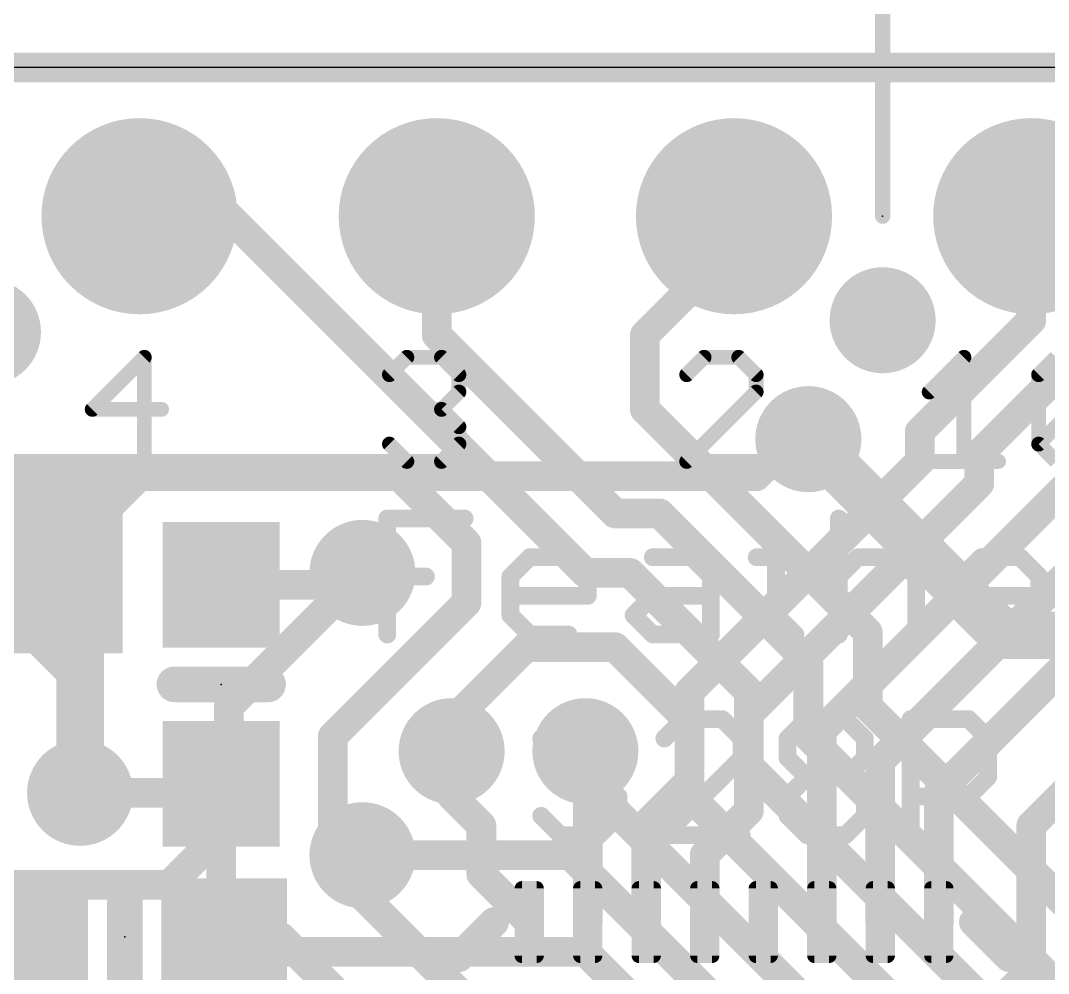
# Model space of a CAD drawing. Extents: x -6.8 to 60.3, y -8.9 to 34.9.
# Drawn here: x 23.11 to 31.9, y 15.12 to 23.26 of the extents above; entities that cross this region are included whole.
import ezdxf

# ---------------------------------------------------------------- set-up
doc = ezdxf.new("R2010")
doc.units = 0
for name, color, linetype in [('1', 12, 'CONTINUOUS'), ('16', 132, 'CONTINUOUS'), ('17', 110, 'CONTINUOUS'), ('18', 110, 'CONTINUOUS'), ('20', 53, 'CONTINUOUS'), ('21', 40, 'CONTINUOUS'), ('23', 40, 'CONTINUOUS'), ('47', 253, 'CONTINUOUS')]:
    doc.layers.add(name, color=color, linetype=linetype)

# ---------------------------------------------------------------- blocks, each defined once
blk = doc.blocks.new('RECT')
blk.add_solid([(-0.5, -0.5), (0.5, -0.5), (-0.5, 0.5), (0.5, 0.5)])
blk = doc.blocks.new('RECT40000X112000R50')
at = {"const_width": 0.0625}
blk.add_lwpolyline([(0.0938, -0.2875), (0.0938, 0.2875, 0.4142), (0.0625, 0.3188), (-0.0625, 0.3188, 0.4142), (-0.0938, 0.2875), (-0.0938, -0.2875, 0.4142), (-0.0625, -0.3188), (0.0625, -0.3188, 0.4142)], format="xyb", close=True, dxfattribs=at)
blk.add_solid([(-0.0781, -0.3031), (0.0781, -0.3031), (-0.0781, 0.3031), (0.0781, 0.3031)])
blk = doc.blocks.new('ROUNDP')
at = {"const_width": 0.5}
blk.add_lwpolyline([(0, -0.25, 1), (0, 0.25, 1), (0, -0.25)], format="xyb", dxfattribs=at)
blk = doc.blocks.new('ROUNDV')
at = {"const_width": 0.5}
blk.add_lwpolyline([(0, -0.25, 1), (0, 0.25, 1), (0, -0.25)], format="xyb", dxfattribs=at)

msp = doc.modelspace()

# ---------------------------------------------------------------- linework, layer by layer
at = {"layer": '1'}
for points, const_width in [([(35.814, 22.86), (0, 22.86)], 0.254), ([(31.75, 20.701), (31.75, 21.59)], 0.254), ([(30.7975, 19.7485), (31.75, 20.701)], 0.254), ([(31.3055, 19.558), (32.1945, 20.447)], 0.254), ([(30.7975, 19.4945), (30.7975, 19.7485)], 0.254), ([(29.4005, 19.3675), (29.718, 19.685)], 0.254), ([(29.718, 19.685), (29.845, 19.685)], 0.254), ([(29.96, 17.1965), (32.385, 19.6215)], 0.254), ([(31.3055, 19.304), (31.3055, 19.558)], 0.254), ([(28.829, 17.526), (30.7975, 19.4945)], 0.254), ([(23.3655, 18.6055), (24.1275, 19.3675)], 0.254), ([(24.1275, 19.3675), (29.4005, 19.3675)], 0.254), ([(29.337, 17.3355), (31.3055, 19.304)], 0.254), ([(30.46, 16.9345), (32.3215, 18.796)], 0.254), ([(23.3655, 18.6055), (23.622, 18.349)], 0.4064), ([(25.9325, 18.4395), (26.035, 18.542)], 0.254), ([(23.622, 18.349), (23.622, 16.6624)], 0.4064), ([(24.8285, 18.4395), (25.9325, 18.4395)], 0.254), ([(30.96, 16.6725), (32.5755, 18.288)], 0.254), ([(28.829, 16.764), (28.829, 17.526)], 0.254), ([(29.337, 16.51), (29.337, 17.3355)], 0.254), ([(29.96, 15.558), (29.96, 17.1965)], 0.254), ([(26.797, 16.637), (26.797, 17.018)], 0.254), ([(27.96, 16.998), (27.94, 17.018)], 0.254), ([(27.96, 15.558), (27.96, 16.998)], 0.254), ([(30.46, 16.9345), (30.46, 15.558)], 0.254), ([(31.75, 16.383), (32.3436, 16.9766)], 0.254), ([(24.8285, 16.7395), (24.7514, 16.6624)], 0.254), ([(24.8285, 15.455), (24.8285, 16.7395)], 0.254), ([(28.46, 16.395), (28.829, 16.764)], 0.254), ([(24.7514, 16.6624), (23.622, 16.6624)], 0.254), ([(30.96, 16.6725), (30.96, 15.558)], 0.254), ([(27.051, 16.383), (26.797, 16.637)], 0.254), ([(28.96, 16.133), (29.337, 16.51)], 0.254), ([(28.46, 15.558), (28.46, 16.395)], 0.254), ([(27.051, 15.967), (27.051, 16.383)], 0.254), ([(31.75, 15.148), (31.75, 16.383)], 0.254), ([(26.035, 15.783), (26.035, 16.129)], 0.254), ([(28.96, 15.558), (28.96, 16.133)], 0.254), ([(27.46, 15.558), (27.051, 15.967)], 0.254), ([(26.86, 14.958), (26.035, 15.783)], 0.254), ([(23.153, 15.4305), (22.7965, 15.4305)], 0.254), ([(24.853, 15.4305), (24.8285, 15.455)], 0.254), ([(25.3365, 15.4305), (24.853, 15.4305)], 0.254), ([(26.309, 14.458), (25.3365, 15.4305)], 0.254), ([(31.56, 14.958), (31.75, 15.148)], 0.254)]:
    msp.add_lwpolyline(points, dxfattribs=dict(at, const_width=const_width))
for points, const_width in [([(31.8135, 21.59, 1), (31.6865, 21.59)], 0.127), ([(31.7949, 20.6561, 1), (31.7051, 20.7459)], 0.127), ([(31.6865, 20.701, 1), (31.8135, 20.701)], 0.127), ([(30.861, 19.7485, 1), (30.734, 19.7485)], 0.127), ([(30.7526, 19.7934, 1), (30.8424, 19.7036)], 0.127), ([(29.718, 19.7485, 1), (29.718, 19.6215)], 0.127), ([(29.7629, 19.6401, 1), (29.6731, 19.7299)], 0.127), ([(29.845, 19.6215, 1), (29.845, 19.7485)], 0.127), ([(31.369, 19.558, 1), (31.242, 19.558)], 0.127), ([(30.8424, 19.4496, 1), (30.7526, 19.5394)], 0.127), ([(31.2606, 19.6029, 1), (31.3504, 19.5131)], 0.127), ([(30.734, 19.4945, 1), (30.861, 19.4945)], 0.127), ([(24.1275, 19.431, 1), (24.1275, 19.304)], 0.127), ([(24.1724, 19.3226, 1), (24.0826, 19.4124)], 0.127), ([(29.3556, 19.4124, 1), (29.4454, 19.3226)], 0.127), ([(29.4005, 19.304, 1), (29.4005, 19.431)], 0.127), ([(31.3504, 19.2591, 1), (31.2606, 19.3489)], 0.127), ([(31.242, 19.304, 1), (31.369, 19.304)], 0.127), ([(23.4373, 18.6773, 1), (23.2937, 18.5337)], 0.2032), ([(23.3206, 18.6504, 1), (23.4104, 18.5606)], 0.127), ([(26.0799, 18.4971, 1), (25.9901, 18.5869)], 0.127), ([(23.7236, 18.349, 1), (23.5204, 18.349)], 0.2032), ([(24.8285, 18.503, 1), (24.8285, 18.376)], 0.127), ([(25.8876, 18.4844, 1), (25.9774, 18.3946)], 0.127), ([(25.9325, 18.376, 1), (25.9325, 18.503)], 0.127), ([(23.5502, 18.2772, 1), (23.6938, 18.4208)], 0.2032), ([(28.8925, 17.526, 1), (28.7655, 17.526)], 0.127), ([(28.7841, 17.5709, 1), (28.8739, 17.4811)], 0.127), ([(29.4005, 17.3355, 1), (29.2735, 17.3355)], 0.127), ([(29.2921, 17.3804, 1), (29.3819, 17.2906)], 0.127), ([(30.0235, 17.1965, 1), (29.8965, 17.1965)], 0.127), ([(29.9151, 17.2414, 1), (30.0049, 17.1516)], 0.127), ([(26.8605, 17.018, 1), (26.7335, 17.018)], 0.127), ([(27.9849, 17.0629, 1), (27.8951, 16.9731)], 0.127), ([(28.0235, 16.998, 1), (27.8965, 16.998)], 0.127), ([(27.9151, 16.9531, 1), (28.0049, 17.0429)], 0.127), ([(30.5235, 16.9345, 1), (30.3965, 16.9345)], 0.127), ([(30.4151, 16.9794, 1), (30.5049, 16.8896)], 0.127), ([(24.892, 16.7395, 1), (24.765, 16.7395)], 0.127), ([(24.8734, 16.6946, 1), (24.7836, 16.7844)], 0.127), ([(28.8739, 16.7191, 1), (28.7841, 16.8089)], 0.127), ([(23.622, 16.7259, 1), (23.622, 16.5989)], 0.127), ([(24.7514, 16.5989, 1), (24.7514, 16.7259)], 0.127), ([(28.7655, 16.764, 1), (28.8925, 16.764)], 0.127), ([(31.0235, 16.6725, 1), (30.8965, 16.6725)], 0.127), ([(30.9151, 16.7174, 1), (31.0049, 16.6276)], 0.127), ([(23.5204, 16.6624, 1), (23.7236, 16.6624)], 0.2032), ([(24.7065, 16.7073, 1), (24.7963, 16.6175)], 0.127), ([(26.8419, 16.6819, 1), (26.7521, 16.5921)], 0.127), ([(26.7335, 16.637, 1), (26.8605, 16.637)], 0.127), ([(29.3819, 16.4651, 1), (29.2921, 16.5549)], 0.127), ([(28.5235, 16.395, 1), (28.3965, 16.395)], 0.127), ([(29.2735, 16.51, 1), (29.4005, 16.51)], 0.127), ([(27.1145, 16.383, 1), (26.9875, 16.383)], 0.127), ([(27.0061, 16.3381, 1), (27.0959, 16.4279)], 0.127), ([(28.4151, 16.4399, 1), (28.5049, 16.3501)], 0.127), ([(31.8135, 16.383, 1), (31.6865, 16.383)], 0.127), ([(31.7051, 16.4279, 1), (31.7949, 16.3381)], 0.127), ([(26.0985, 16.129, 1), (25.9715, 16.129)], 0.127), ([(29.0235, 16.133, 1), (28.8965, 16.133)], 0.127), ([(28.9151, 16.1779, 1), (29.0049, 16.0881)], 0.127), ([(27.0959, 16.0119, 1), (27.0061, 15.9221)], 0.127), ([(26.9875, 15.967, 1), (27.1145, 15.967)], 0.127), ([(26.0799, 15.8279, 1), (25.9901, 15.7381)], 0.127), ([(25.9715, 15.783, 1), (26.0985, 15.783)], 0.127), ([(27.4151, 15.5131, 1), (27.5049, 15.6029)], 0.127), ([(23.153, 15.367, 1), (23.153, 15.494)], 0.127), ([(24.8734, 15.4999, 1), (24.7836, 15.4101)], 0.127), ([(24.853, 15.494, 1), (24.853, 15.367)], 0.127), ([(25.3814, 15.4754, 1), (25.2916, 15.3856)], 0.127), ([(25.3365, 15.367, 1), (25.3365, 15.494)], 0.127), ([(27.8965, 15.558, 1), (28.0235, 15.558)], 0.127), ([(28.3965, 15.558, 1), (28.5235, 15.558)], 0.127), ([(28.8965, 15.558, 1), (29.0235, 15.558)], 0.127), ([(29.8965, 15.558, 1), (30.0235, 15.558)], 0.127), ([(30.3965, 15.558, 1), (30.5235, 15.558)], 0.127), ([(30.8965, 15.558, 1), (31.0235, 15.558)], 0.127), ([(24.765, 15.455, 1), (24.892, 15.455)], 0.127), ([(24.8081, 15.3856, 1), (24.8979, 15.4754)], 0.127), ([(31.6865, 15.148, 1), (31.8135, 15.148)], 0.127), ([(31.7949, 15.1031, 1), (31.7051, 15.1929)], 0.127)]:
    msp.add_lwpolyline(points, format="xyb", dxfattribs=dict(at, const_width=const_width))
at = {"layer": '16'}
for points, const_width in [([(35.814, 22.86), (0, 22.86)], 0.254), ([(24.892, 21.59), (24.13, 21.59)], 0.254), ([(27.94, 18.542), (24.892, 21.59)], 0.254), ([(26.67, 21.59), (26.67, 20.574)], 0.254), ([(29.21, 21.336), (29.21, 21.59)], 0.254), ([(28.448, 20.574), (29.21, 21.336)], 0.254), ([(26.67, 20.574), (28.194, 19.05)], 0.254), ([(28.448, 19.939), (28.448, 20.574)], 0.254), ([(28.448, 19.939), (30.353, 18.034)], 0.254), ([(29.845, 19.685), (31.5214, 18.0086)], 0.4064), ([(26.289, 19.431), (22.86, 19.431)], 0.254), ([(26.924, 18.796), (26.289, 19.431)], 0.254), ([(28.194, 19.05), (28.575, 19.05)], 0.254), ([(28.575, 19.05), (29.845, 17.78)], 0.254), ([(26.924, 18.288), (26.924, 18.796)], 0.254), ([(24.892, 17.399), (26.035, 18.542)], 0.254), ([(28.321, 18.542), (27.94, 18.542)], 0.254), ([(28.321, 18.542), (29.337, 17.526)], 0.254), ([(18.161, 18.288), (23.0505, 18.288)], 0.4064), ([(23.0505, 18.288), (23.622, 17.7165)], 0.4064), ([(25.781, 17.145), (26.924, 18.288)], 0.254), ([(31.5214, 18.0086), (33.8709, 18.0086)], 0.4064), ([(30.353, 18.034), (30.353, 17.399)], 0.254), ([(27.432, 17.907), (26.797, 17.272)], 0.254), ([(28.194, 17.907), (27.432, 17.907)], 0.254), ([(28.829, 17.272), (28.194, 17.907)], 0.254), ([(23.622, 17.7165), (23.622, 16.6624)], 0.4064), ([(29.845, 17.78), (29.845, 17.145)], 0.254), ([(29.337, 16.891), (29.337, 17.526)], 0.254), ([(24.892, 16.383), (24.892, 17.399)], 0.254), ([(33.528, 14.224), (30.353, 17.399)], 0.254), ([(26.797, 17.272), (26.797, 17.018)], 0.254), ([(28.829, 16.637), (28.829, 17.272)], 0.254), ([(25.781, 16.383), (25.781, 17.145)], 0.254), ([(29.845, 17.145), (33.02, 13.97)], 0.254), ([(27.94, 17.018), (27.94, 16.764)], 0.254), ([(29.337, 16.891), (32.512, 13.716)], 0.254), ([(23.5966, 16.6624), (23.622, 16.6624)], 0.4064), ([(27.94, 16.764), (31.496, 13.208)], 0.254), ([(28.829, 16.637), (32.004, 13.462)], 0.254), ([(24.384, 15.875), (24.892, 16.383)], 0.254), ([(25.781, 16.383), (26.035, 16.129)], 0.254), ([(27.813, 16.129), (26.035, 16.129)], 0.254), ([(27.813, 16.129), (30.988, 12.954)], 0.254), ([(22.733, 15.875), (24.384, 15.875)], 0.254), ([(24.8285, 15.3035), (24.0665, 14.5415)], 0.254), ([(27.94, 15.3035), (24.8285, 15.3035)], 0.254), ([(27.94, 15.3035), (30.48, 12.7635)], 0.254)]:
    msp.add_lwpolyline(points, dxfattribs=dict(at, const_width=const_width))
for points, const_width in [([(24.13, 21.6535, 1), (24.13, 21.5265)], 0.127), ([(24.9369, 21.6349, 1), (24.8471, 21.5451)], 0.127), ([(24.892, 21.5265, 1), (24.892, 21.6535)], 0.127), ([(26.7335, 21.59, 1), (26.6065, 21.59)], 0.127), ([(29.2735, 21.59, 1), (29.1465, 21.59)], 0.127), ([(29.2549, 21.2911, 1), (29.1651, 21.3809)], 0.127), ([(29.1465, 21.336, 1), (29.2735, 21.336)], 0.127), ([(26.7149, 20.6189, 1), (26.6251, 20.5291)], 0.127), ([(28.5115, 20.574, 1), (28.3845, 20.574)], 0.127), ([(28.4031, 20.6189, 1), (28.4929, 20.5291)], 0.127), ([(26.6065, 20.574, 1), (26.7335, 20.574)], 0.127), ([(28.4929, 19.9839, 1), (28.4031, 19.8941)], 0.127), ([(28.3845, 19.939, 1), (28.5115, 19.939)], 0.127), ([(29.9168, 19.7568, 1), (29.7732, 19.6132)], 0.2032), ([(26.3339, 19.4759, 1), (26.2441, 19.3861)], 0.127), ([(26.289, 19.3675, 1), (26.289, 19.4945)], 0.127), ([(28.194, 19.1135, 1), (28.194, 18.9865)], 0.127), ([(28.1491, 19.0051, 1), (28.2389, 19.0949)], 0.127), ([(28.6199, 19.0949, 1), (28.5301, 19.0051)], 0.127), ([(28.575, 18.9865, 1), (28.575, 19.1135)], 0.127), ([(26.9875, 18.796, 1), (26.8605, 18.796)], 0.127), ([(26.8791, 18.7511, 1), (26.9689, 18.8409)], 0.127), ([(26.0799, 18.4971, 1), (25.9901, 18.5869)], 0.127), ([(27.94, 18.6055, 1), (27.94, 18.4785)], 0.127), ([(27.8951, 18.4971, 1), (27.9849, 18.5869)], 0.127), ([(28.3659, 18.5869, 1), (28.2761, 18.4971)], 0.127), ([(28.321, 18.4785, 1), (28.321, 18.6055)], 0.127), ([(23.1223, 18.3598, 1), (22.9787, 18.2162)], 0.2032), ([(23.0505, 18.1864, 1), (23.0505, 18.3896)], 0.2032), ([(26.9689, 18.2431, 1), (26.8791, 18.3329)], 0.127), ([(26.8605, 18.288, 1), (26.9875, 18.288)], 0.127), ([(31.5214, 18.1102, 1), (31.5214, 17.907)], 0.2032), ([(31.4496, 17.9368, 1), (31.5932, 18.0804)], 0.2032), ([(30.4165, 18.034, 1), (30.2895, 18.034)], 0.127), ([(30.3081, 17.9891, 1), (30.3979, 18.0789)], 0.127), ([(27.432, 17.9705, 1), (27.432, 17.8435)], 0.127), ([(27.4769, 17.8621, 1), (27.3871, 17.9519)], 0.127), ([(28.2389, 17.9519, 1), (28.1491, 17.8621)], 0.127), ([(28.194, 17.8435, 1), (28.194, 17.9705)], 0.127), ([(23.7236, 17.7165, 1), (23.5204, 17.7165)], 0.2032), ([(23.5502, 17.6447, 1), (23.6938, 17.7883)], 0.2032), ([(29.9085, 17.78, 1), (29.7815, 17.78)], 0.127), ([(29.8001, 17.7351, 1), (29.8899, 17.8249)], 0.127), ([(29.4005, 17.526, 1), (29.2735, 17.526)], 0.127), ([(29.2921, 17.4811, 1), (29.3819, 17.5709)], 0.127), ([(24.9555, 17.399, 1), (24.8285, 17.399)], 0.127), ([(24.8471, 17.4439, 1), (24.9369, 17.3541)], 0.127), ([(30.3979, 17.4439, 1), (30.3081, 17.3541)], 0.127), ([(26.8605, 17.272, 1), (26.7335, 17.272)], 0.127), ([(28.8925, 17.272, 1), (28.7655, 17.272)], 0.127), ([(30.2895, 17.399, 1), (30.4165, 17.399)], 0.127), ([(26.7521, 17.3169, 1), (26.8419, 17.2271)], 0.127), ([(28.7841, 17.2271, 1), (28.8739, 17.3169)], 0.127), ([(25.8445, 17.145, 1), (25.7175, 17.145)], 0.127), ([(25.7361, 17.1899, 1), (25.8259, 17.1001)], 0.127), ([(29.8899, 17.1899, 1), (29.8001, 17.1001)], 0.127), ([(28.0035, 17.018, 1), (27.8765, 17.018)], 0.127), ([(29.7815, 17.145, 1), (29.9085, 17.145)], 0.127), ([(26.7335, 17.018, 1), (26.8605, 17.018)], 0.127), ([(29.3819, 16.9359, 1), (29.2921, 16.8461)], 0.127), ([(29.2735, 16.891, 1), (29.4005, 16.891)], 0.127), ([(23.5966, 16.764, 1), (23.5966, 16.5608)], 0.2032), ([(23.622, 16.5608, 1), (23.622, 16.764)], 0.2032), ([(27.9849, 16.8089, 1), (27.8951, 16.7191)], 0.127), ([(27.8765, 16.764, 1), (28.0035, 16.764)], 0.127), ([(23.5204, 16.6624, 1), (23.7236, 16.6624)], 0.2032), ([(28.8739, 16.6819, 1), (28.7841, 16.5921)], 0.127), ([(28.7655, 16.637, 1), (28.8925, 16.637)], 0.127), ([(24.8285, 16.383, 1), (24.9555, 16.383)], 0.127), ([(24.9369, 16.3381, 1), (24.8471, 16.4279)], 0.127), ([(25.8259, 16.4279, 1), (25.7361, 16.3381)], 0.127), ([(25.7175, 16.383, 1), (25.8445, 16.383)], 0.127), ([(26.035, 16.1925, 1), (26.035, 16.0655)], 0.127), ([(27.8579, 16.1739, 1), (27.7681, 16.0841)], 0.127), ([(27.813, 16.0655, 1), (27.813, 16.1925)], 0.127), ([(25.9901, 16.0841, 1), (26.0799, 16.1739)], 0.127), ([(24.384, 15.8115, 1), (24.384, 15.9385)], 0.127), ([(24.3391, 15.9199, 1), (24.4289, 15.8301)], 0.127), ([(24.8285, 15.367, 1), (24.8285, 15.24)], 0.127), ([(24.8734, 15.2586, 1), (24.7836, 15.3484)], 0.127), ([(27.9849, 15.3484, 1), (27.8951, 15.2586)], 0.127), ([(27.94, 15.24, 1), (27.94, 15.367)], 0.127)]:
    msp.add_lwpolyline(points, format="xyb", dxfattribs=dict(at, const_width=const_width))
at = {"layer": '20'}
msp.add_line((48.26, 22.86), (2.54, 22.86), dxfattribs=at)
at = {"layer": '21'}
for points, const_width in [([(24.1706, 20.3843), (23.7257, 19.9394)], 0.127), ([(24.1706, 19.4945), (24.1706, 20.3843)], 0.127), ([(26.2657, 20.236), (26.414, 20.3843)], 0.127), ([(26.414, 20.3843), (26.7106, 20.3843)], 0.127), ([(26.7106, 20.3843), (26.8589, 20.236)], 0.127), ([(28.954, 20.3843), (28.8057, 20.236)], 0.127), ([(29.2506, 20.3843), (28.954, 20.3843)], 0.127), ([(29.3989, 20.236), (29.2506, 20.3843)], 0.127), ([(30.878, 20.0877), (31.1746, 20.3843)], 0.127), ([(31.1746, 20.3843), (31.1746, 19.4945)], 0.127), ([(31.8135, 20.236), (31.9618, 20.3843)], 0.127), ([(26.8589, 20.236), (26.8589, 20.0877)], 0.127), ([(29.3989, 20.0877), (29.3989, 20.236)], 0.127), ([(31.8135, 19.6428), (31.8135, 20.236)], 0.127), ([(31.8135, 19.6428), (32.4067, 20.236)], 0.127), ([(26.8589, 20.0877), (26.7106, 19.9394)], 0.127), ([(28.8057, 19.4945), (29.3989, 20.0877)], 0.127), ([(23.7257, 19.9394), (24.3189, 19.9394)], 0.127), ([(26.7106, 19.9394), (26.5623, 19.9394)], 0.127), ([(26.7106, 19.9394), (26.8589, 19.7911)], 0.127), ([(26.8589, 19.7911), (26.8589, 19.6428)], 0.127), ([(26.414, 19.4945), (26.2657, 19.6428)], 0.127), ([(26.8589, 19.6428), (26.7106, 19.4945)], 0.127), ([(31.9618, 19.4945), (31.8135, 19.6428)], 0.127), ([(26.7106, 19.4945), (26.414, 19.4945)], 0.127), ([(29.3989, 19.4945), (28.8057, 19.4945)], 0.127), ([(30.878, 19.4945), (31.4712, 19.4945)], 0.127), ([(26.2467, 18.015), (26.2467, 19.0064)], 0.1524), ([(26.2467, 19.0064), (26.9077, 19.0064)], 0.1524), ([(30.1057, 19.0064), (30.1057, 18.015)], 0.1524), ([(29.5693, 18.8412), (29.5693, 18.1802)], 0.1524), ([(27.2992, 18.5107), (27.4644, 18.6759)], 0.1524), ([(27.4644, 18.6759), (27.7949, 18.6759)], 0.1524), ([(27.7949, 18.6759), (27.9601, 18.5107)], 0.1524), ([(28.5169, 18.6759), (28.8474, 18.6759)], 0.1524), ([(28.8474, 18.6759), (29.0126, 18.5107)], 0.1524), ([(29.4041, 18.6759), (29.7346, 18.6759)], 0.1524), ([(30.1057, 18.5107), (30.271, 18.6759)], 0.1524), ([(30.271, 18.6759), (30.6014, 18.6759)], 0.1524), ([(30.6014, 18.6759), (30.7667, 18.5107)], 0.1524), ([(31.1582, 18.5107), (31.3234, 18.6759)], 0.1524), ([(31.3234, 18.6759), (31.6539, 18.6759)], 0.1524), ([(31.6539, 18.6759), (31.8191, 18.5107)], 0.1524), ([(26.2467, 18.5107), (26.5772, 18.5107)], 0.1524), ([(27.2992, 18.1802), (27.2992, 18.5107)], 0.1524), ([(27.9601, 18.5107), (27.9601, 18.3454)], 0.1524), ([(29.0126, 18.5107), (29.0126, 18.015)], 0.1524), ([(30.7667, 18.5107), (30.7667, 18.015)], 0.1524), ([(31.1582, 18.1802), (31.1582, 18.5107)], 0.1524), ([(31.8191, 18.5107), (31.8191, 18.3454)], 0.1524), ([(27.9601, 18.3454), (27.2992, 18.3454)], 0.1524), ([(28.3516, 18.1802), (28.5169, 18.3454)], 0.1524), ([(28.5169, 18.3454), (29.0126, 18.3454)], 0.1524), ([(31.8191, 18.3454), (31.1582, 18.3454)], 0.1524), ([(27.4644, 18.015), (27.2992, 18.1802)], 0.1524), ([(28.5169, 18.015), (28.3516, 18.1802)], 0.1524), ([(29.5693, 18.1802), (29.7346, 18.015)], 0.1524), ([(31.3234, 18.015), (31.1582, 18.1802)], 0.1524), ([(27.7949, 18.015), (27.4644, 18.015)], 0.1524), ([(29.0126, 18.015), (28.5169, 18.015)], 0.1524), ([(31.6539, 18.015), (31.3234, 18.015)], 0.1524), ([(25.2285, 17.5895), (24.4285, 17.5895)], 0.3048), ([(27.5623, 17.1267), (27.7275, 17.2919)], 0.1524), ([(27.7275, 17.2919), (28.058, 17.2919)], 0.1524), ([(28.058, 17.2919), (28.2232, 17.1267)], 0.1524), ([(28.78, 17.2919), (28.6147, 17.1267)], 0.1524), ([(29.1105, 17.2919), (28.78, 17.2919)], 0.1524), ([(29.2757, 17.1267), (29.1105, 17.2919)], 0.1524), ([(29.6672, 17.1267), (29.8324, 17.2919)], 0.1524), ([(29.8324, 17.2919), (30.1629, 17.2919)], 0.1524), ([(30.1629, 17.2919), (30.3282, 17.1267)], 0.1524), ([(30.7197, 16.3005), (30.7197, 17.2919)], 0.1524), ([(30.7197, 17.2919), (31.2154, 17.2919)], 0.1524), ([(31.2154, 17.2919), (31.3806, 17.1267)], 0.1524), ([(28.2232, 17.1267), (28.2232, 16.9614)], 0.1524), ([(29.2757, 16.9614), (29.2757, 17.1267)], 0.1524), ([(29.6672, 16.9614), (29.6672, 17.1267)], 0.1524), ([(30.3282, 17.1267), (30.3282, 16.9614)], 0.1524), ([(31.3806, 17.1267), (31.3806, 16.7962)], 0.1524), ([(28.2232, 16.9614), (28.058, 16.7962)], 0.1524), ([(28.6147, 16.3005), (29.2757, 16.9614)], 0.1524), ([(29.8324, 16.7962), (29.6672, 16.9614)], 0.1524), ([(30.3282, 16.9614), (30.1629, 16.7962)], 0.1524), ([(28.058, 16.7962), (27.8928, 16.7962)], 0.1524), ([(28.058, 16.7962), (28.2232, 16.6309)], 0.1524), ([(29.6672, 16.6309), (29.8324, 16.7962)], 0.1524), ([(29.8324, 16.7962), (30.1629, 16.7962)], 0.1524), ([(30.1629, 16.7962), (30.3282, 16.6309)], 0.1524), ([(31.3806, 16.7962), (31.2154, 16.6309)], 0.1524), ([(28.2232, 16.6309), (28.2232, 16.4657)], 0.1524), ([(29.6672, 16.4657), (29.6672, 16.6309)], 0.1524), ([(30.3282, 16.6309), (30.3282, 16.4657)], 0.1524), ([(31.2154, 16.6309), (30.7197, 16.6309)], 0.1524), ([(27.7275, 16.3005), (27.5623, 16.4657)], 0.1524), ([(28.2232, 16.4657), (28.058, 16.3005)], 0.1524), ([(29.8324, 16.3005), (29.6672, 16.4657)], 0.1524), ([(30.3282, 16.4657), (30.1629, 16.3005)], 0.1524), ([(28.058, 16.3005), (27.7275, 16.3005)], 0.1524), ([(29.2757, 16.3005), (28.6147, 16.3005)], 0.1524), ([(30.1629, 16.3005), (29.8324, 16.3005)], 0.1524), ([(24.003, 15.8305), (24.003, 15.0305)], 0.3048), ([(26.86, 15.258), (27.16, 15.558)], 0.254), ([(31.26, 15.558), (31.56, 15.258)], 0.254)]:
    msp.add_lwpolyline(points, dxfattribs=dict(at, const_width=const_width))
for points, const_width in [([(24.2024, 20.3843, 1), (24.1389, 20.3843)], 0.0635), ([(24.1931, 20.3618, 1), (24.1482, 20.4067)], 0.0635), ([(26.414, 20.416, 1), (26.414, 20.3525)], 0.0635), ([(26.4365, 20.3618, 1), (26.3916, 20.4067)], 0.0635), ([(26.7331, 20.4067, 1), (26.6882, 20.3618)], 0.0635), ([(26.7106, 20.3525, 1), (26.7106, 20.416)], 0.0635), ([(28.954, 20.416, 1), (28.954, 20.3525)], 0.0635), ([(28.9765, 20.3618, 1), (28.9316, 20.4067)], 0.0635), ([(29.2731, 20.4067, 1), (29.2282, 20.3618)], 0.0635), ([(29.2506, 20.3525, 1), (29.2506, 20.416)], 0.0635), ([(31.2063, 20.3843, 1), (31.1428, 20.3843)], 0.0635), ([(31.197, 20.3618, 1), (31.1521, 20.4067)], 0.0635), ([(26.2433, 20.2584, 1), (26.2882, 20.2135)], 0.0635), ([(26.8907, 20.236, 1), (26.8272, 20.236)], 0.0635), ([(26.8365, 20.2135, 1), (26.8814, 20.2584)], 0.0635), ([(28.7833, 20.2584, 1), (28.8282, 20.2135)], 0.0635), ([(29.4307, 20.236, 1), (29.3672, 20.236)], 0.0635), ([(29.3765, 20.2135, 1), (29.4214, 20.2584)], 0.0635), ([(31.8453, 20.236, 1), (31.7818, 20.236)], 0.0635), ([(31.791, 20.2584, 1), (31.836, 20.2135)], 0.0635), ([(26.8272, 20.0877, 1), (26.8907, 20.0877)], 0.0635), ([(26.8814, 20.0652, 1), (26.8365, 20.1101)], 0.0635), ([(29.3672, 20.0877, 1), (29.4307, 20.0877)], 0.0635), ([(29.4214, 20.0652, 1), (29.3765, 20.1101)], 0.0635), ([(30.8555, 20.1101, 1), (30.9004, 20.0652)], 0.0635), ([(23.7257, 19.9711, 1), (23.7257, 19.9076)], 0.0635), ([(23.7033, 19.9618, 1), (23.7482, 19.9169)], 0.0635), ([(24.3189, 19.9076, 1), (24.3189, 19.9711)], 0.0635), ([(26.5623, 19.9711, 1), (26.5623, 19.9076)], 0.0635), ([(26.7331, 19.9618, 1), (26.6882, 19.9169)], 0.0635), ([(26.6882, 19.9618, 1), (26.7331, 19.9169)], 0.0635), ([(26.7106, 19.9076, 1), (26.7106, 19.9711)], 0.0635), ([(26.8907, 19.7911, 1), (26.8272, 19.7911)], 0.0635), ([(26.8365, 19.7686, 1), (26.8814, 19.8135)], 0.0635), ([(26.2882, 19.6652, 1), (26.2433, 19.6203)], 0.0635), ([(26.8814, 19.6203, 1), (26.8365, 19.6652)], 0.0635), ([(31.836, 19.6652, 1), (31.791, 19.6203)], 0.0635), ([(31.791, 19.6652, 1), (31.836, 19.6203)], 0.0635), ([(26.8272, 19.6428, 1), (26.8907, 19.6428)], 0.0635), ([(31.7818, 19.6428, 1), (31.8453, 19.6428)], 0.0635), ([(24.1389, 19.4945, 1), (24.2024, 19.4945)], 0.0635), ([(26.414, 19.5263, 1), (26.414, 19.4628)], 0.0635), ([(26.3916, 19.472, 1), (26.4365, 19.517)], 0.0635), ([(26.6882, 19.517, 1), (26.7331, 19.472)], 0.0635), ([(26.7106, 19.4628, 1), (26.7106, 19.5263)], 0.0635), ([(28.8057, 19.5263, 1), (28.8057, 19.4628)], 0.0635), ([(28.7833, 19.517, 1), (28.8282, 19.472)], 0.0635), ([(29.3989, 19.4628, 1), (29.3989, 19.5263)], 0.0635), ([(30.878, 19.5263, 1), (30.878, 19.4628)], 0.0635), ([(31.1428, 19.4945, 1), (31.2063, 19.4945)], 0.0635), ([(31.4712, 19.4628, 1), (31.4712, 19.5263)], 0.0635), ([(26.2848, 19.0064, 1), (26.2086, 19.0064)], 0.0762), ([(26.2467, 19.0445, 1), (26.2467, 18.9683)], 0.0762), ([(26.9077, 18.9683, 1), (26.9077, 19.0445)], 0.0762), ([(30.1438, 19.0064, 1), (30.0676, 19.0064)], 0.0762), ([(29.6074, 18.8412, 1), (29.5312, 18.8412)], 0.0762), ([(27.4644, 18.714, 1), (27.4644, 18.6378)], 0.0762), ([(27.4914, 18.649, 1), (27.4375, 18.7029)], 0.0762), ([(27.8218, 18.7029, 1), (27.7679, 18.649)], 0.0762), ([(27.7949, 18.6378, 1), (27.7949, 18.714)], 0.0762), ([(28.5169, 18.714, 1), (28.5169, 18.6378)], 0.0762), ([(28.8743, 18.7029, 1), (28.8204, 18.649)], 0.0762), ([(28.8474, 18.6378, 1), (28.8474, 18.714)], 0.0762), ([(29.4041, 18.714, 1), (29.4041, 18.6378)], 0.0762), ([(29.7346, 18.6378, 1), (29.7346, 18.714)], 0.0762), ([(30.271, 18.714, 1), (30.271, 18.6378)], 0.0762), ([(30.2979, 18.649, 1), (30.244, 18.7029)], 0.0762), ([(30.6284, 18.7029, 1), (30.5745, 18.649)], 0.0762), ([(30.6014, 18.6378, 1), (30.6014, 18.714)], 0.0762), ([(31.3234, 18.714, 1), (31.3234, 18.6378)], 0.0762), ([(31.3504, 18.649, 1), (31.2965, 18.7029)], 0.0762), ([(31.6808, 18.7029, 1), (31.627, 18.649)], 0.0762), ([(31.6539, 18.6378, 1), (31.6539, 18.714)], 0.0762), ([(26.2467, 18.5488, 1), (26.2467, 18.4726)], 0.0762), ([(26.5772, 18.4726, 1), (26.5772, 18.5488)], 0.0762), ([(27.2722, 18.5376, 1), (27.3261, 18.4837)], 0.0762), ([(27.3373, 18.5107, 1), (27.2611, 18.5107)], 0.0762), ([(27.9982, 18.5107, 1), (27.922, 18.5107)], 0.0762), ([(27.9332, 18.4837, 1), (27.9871, 18.5376)], 0.0762), ([(29.0507, 18.5107, 1), (28.9745, 18.5107)], 0.0762), ([(28.9856, 18.4837, 1), (29.0395, 18.5376)], 0.0762), ([(30.0788, 18.5376, 1), (30.1327, 18.4837)], 0.0762), ([(30.8048, 18.5107, 1), (30.7286, 18.5107)], 0.0762), ([(30.7397, 18.4837, 1), (30.7936, 18.5376)], 0.0762), ([(31.1312, 18.5376, 1), (31.1851, 18.4837)], 0.0762), ([(31.1963, 18.5107, 1), (31.1201, 18.5107)], 0.0762), ([(31.8572, 18.5107, 1), (31.781, 18.5107)], 0.0762), ([(31.7922, 18.4837, 1), (31.8461, 18.5376)], 0.0762), ([(27.2992, 18.3835, 1), (27.2992, 18.3073)], 0.0762), ([(27.922, 18.3454, 1), (27.9982, 18.3454)], 0.0762), ([(27.9601, 18.3073, 1), (27.9601, 18.3835)], 0.0762), ([(28.5169, 18.3835, 1), (28.5169, 18.3073)], 0.0762), ([(28.5438, 18.3185, 1), (28.4899, 18.3724)], 0.0762), ([(29.0126, 18.3073, 1), (29.0126, 18.3835)], 0.0762), ([(31.1582, 18.3835, 1), (31.1582, 18.3073)], 0.0762), ([(31.781, 18.3454, 1), (31.8572, 18.3454)], 0.0762), ([(31.8191, 18.3073, 1), (31.8191, 18.3835)], 0.0762), ([(27.3261, 18.2071, 1), (27.2722, 18.1532)], 0.0762), ([(27.2611, 18.1802, 1), (27.3373, 18.1802)], 0.0762), ([(28.3786, 18.2071, 1), (28.3247, 18.1532)], 0.0762), ([(28.3247, 18.2071, 1), (28.3786, 18.1532)], 0.0762), ([(29.5963, 18.2071, 1), (29.5424, 18.1532)], 0.0762), ([(29.5312, 18.1802, 1), (29.6074, 18.1802)], 0.0762), ([(31.1851, 18.2071, 1), (31.1312, 18.1532)], 0.0762), ([(31.1201, 18.1802, 1), (31.1963, 18.1802)], 0.0762), ([(26.2086, 18.015, 1), (26.2848, 18.015)], 0.0762), ([(27.4644, 18.0531, 1), (27.4644, 17.9769)], 0.0762), ([(27.4375, 17.988, 1), (27.4914, 18.0419)], 0.0762), ([(27.7949, 17.9769, 1), (27.7949, 18.0531)], 0.0762), ([(28.5169, 18.0531, 1), (28.5169, 17.9769)], 0.0762), ([(28.4899, 17.988, 1), (28.5438, 18.0419)], 0.0762), ([(28.9745, 18.015, 1), (29.0507, 18.015)], 0.0762), ([(29.0126, 17.9769, 1), (29.0126, 18.0531)], 0.0762), ([(29.7076, 17.988, 1), (29.7615, 18.0419)], 0.0762), ([(30.0676, 18.015, 1), (30.1438, 18.015)], 0.0762), ([(30.7286, 18.015, 1), (30.8048, 18.015)], 0.0762), ([(31.3234, 18.0531, 1), (31.3234, 17.9769)], 0.0762), ([(31.2965, 17.988, 1), (31.3504, 18.0419)], 0.0762), ([(31.6539, 17.9769, 1), (31.6539, 18.0531)], 0.0762), ([(24.4285, 17.6657, 1), (24.4285, 17.5133)], 0.1524), ([(25.2285, 17.5133, 1), (25.2285, 17.6657)], 0.1524), ([(27.7275, 17.33, 1), (27.7275, 17.2538)], 0.0762), ([(27.7545, 17.265, 1), (27.7006, 17.3188)], 0.0762), ([(28.0849, 17.3188, 1), (28.0311, 17.265)], 0.0762), ([(28.058, 17.2538, 1), (28.058, 17.33)], 0.0762), ([(28.78, 17.33, 1), (28.78, 17.2538)], 0.0762), ([(28.8069, 17.265, 1), (28.753, 17.3188)], 0.0762), ([(29.1374, 17.3188, 1), (29.0835, 17.265)], 0.0762), ([(29.1105, 17.2538, 1), (29.1105, 17.33)], 0.0762), ([(29.8324, 17.33, 1), (29.8324, 17.2538)], 0.0762), ([(29.8594, 17.265, 1), (29.8055, 17.3188)], 0.0762), ([(30.1899, 17.3188, 1), (30.136, 17.265)], 0.0762), ([(30.1629, 17.2538, 1), (30.1629, 17.33)], 0.0762), ([(30.7578, 17.2919, 1), (30.6816, 17.2919)], 0.0762), ([(30.7197, 17.33, 1), (30.7197, 17.2538)], 0.0762), ([(31.2423, 17.3188, 1), (31.1884, 17.265)], 0.0762), ([(31.2154, 17.2538, 1), (31.2154, 17.33)], 0.0762), ([(27.5353, 17.1536, 1), (27.5892, 17.0997)], 0.0762), ([(28.2613, 17.1267, 1), (28.1851, 17.1267)], 0.0762), ([(28.1963, 17.0997, 1), (28.2502, 17.1536)], 0.0762), ([(28.5878, 17.1536, 1), (28.6417, 17.0997)], 0.0762), ([(29.3138, 17.1267, 1), (29.2376, 17.1267)], 0.0762), ([(29.2488, 17.0997, 1), (29.3026, 17.1536)], 0.0762), ([(29.7053, 17.1267, 1), (29.6291, 17.1267)], 0.0762), ([(29.6403, 17.1536, 1), (29.6941, 17.0997)], 0.0762), ([(30.3663, 17.1267, 1), (30.2901, 17.1267)], 0.0762), ([(30.3012, 17.0997, 1), (30.3551, 17.1536)], 0.0762), ([(31.4187, 17.1267, 1), (31.3425, 17.1267)], 0.0762), ([(31.3537, 17.0997, 1), (31.4076, 17.1536)], 0.0762), ([(28.1851, 16.9614, 1), (28.2613, 16.9614)], 0.0762), ([(28.2502, 16.9345, 1), (28.1963, 16.9884)], 0.0762), ([(29.2376, 16.9614, 1), (29.3138, 16.9614)], 0.0762), ([(29.3026, 16.9345, 1), (29.2488, 16.9884)], 0.0762), ([(29.6941, 16.9884, 1), (29.6403, 16.9345)], 0.0762), ([(29.6291, 16.9614, 1), (29.7053, 16.9614)], 0.0762), ([(30.2901, 16.9614, 1), (30.3663, 16.9614)], 0.0762), ([(30.3551, 16.9345, 1), (30.3012, 16.9884)], 0.0762), ([(27.8928, 16.8343, 1), (27.8928, 16.7581)], 0.0762), ([(28.0849, 16.8231, 1), (28.0311, 16.7692)], 0.0762), ([(28.058, 16.7581, 1), (28.058, 16.8343)], 0.0762), ([(29.8324, 16.8343, 1), (29.8324, 16.7581)], 0.0762), ([(29.8594, 16.7692, 1), (29.8055, 16.8231)], 0.0762), ([(30.1899, 16.8231, 1), (30.136, 16.7692)], 0.0762), ([(30.1629, 16.7581, 1), (30.1629, 16.8343)], 0.0762), ([(31.4076, 16.7692, 1), (31.3537, 16.8231)], 0.0762), ([(28.0311, 16.8231, 1), (28.0849, 16.7692)], 0.0762), ([(29.8055, 16.7692, 1), (29.8594, 16.8231)], 0.0762), ([(30.136, 16.8231, 1), (30.1899, 16.7692)], 0.0762), ([(31.3425, 16.7962, 1), (31.4187, 16.7962)], 0.0762), ([(28.2613, 16.6309, 1), (28.1851, 16.6309)], 0.0762), ([(28.1963, 16.604, 1), (28.2502, 16.6579)], 0.0762), ([(29.7053, 16.6309, 1), (29.6291, 16.6309)], 0.0762), ([(29.6403, 16.6579, 1), (29.6941, 16.604)], 0.0762), ([(30.3663, 16.6309, 1), (30.2901, 16.6309)], 0.0762), ([(30.3012, 16.604, 1), (30.3551, 16.6579)], 0.0762), ([(30.7197, 16.669, 1), (30.7197, 16.5928)], 0.0762), ([(31.1884, 16.6579, 1), (31.2423, 16.604)], 0.0762), ([(31.2154, 16.5928, 1), (31.2154, 16.669)], 0.0762), ([(27.5892, 16.4926, 1), (27.5353, 16.4387)], 0.0762), ([(28.2502, 16.4387, 1), (28.1963, 16.4926)], 0.0762), ([(29.6941, 16.4926, 1), (29.6403, 16.4387)], 0.0762), ([(30.3551, 16.4387, 1), (30.3012, 16.4926)], 0.0762), ([(28.1851, 16.4657, 1), (28.2613, 16.4657)], 0.0762), ([(29.6291, 16.4657, 1), (29.7053, 16.4657)], 0.0762), ([(30.2901, 16.4657, 1), (30.3663, 16.4657)], 0.0762), ([(27.7275, 16.3386, 1), (27.7275, 16.2624)], 0.0762), ([(27.7006, 16.2735, 1), (27.7545, 16.3274)], 0.0762), ([(28.0311, 16.3274, 1), (28.0849, 16.2735)], 0.0762), ([(28.058, 16.2624, 1), (28.058, 16.3386)], 0.0762), ([(28.6147, 16.3386, 1), (28.6147, 16.2624)], 0.0762), ([(28.5878, 16.3274, 1), (28.6417, 16.2735)], 0.0762), ([(29.2757, 16.2624, 1), (29.2757, 16.3386)], 0.0762), ([(29.8324, 16.3386, 1), (29.8324, 16.2624)], 0.0762), ([(29.8055, 16.2735, 1), (29.8594, 16.3274)], 0.0762), ([(30.136, 16.3274, 1), (30.1899, 16.2735)], 0.0762), ([(30.1629, 16.2624, 1), (30.1629, 16.3386)], 0.0762), ([(30.6816, 16.3005, 1), (30.7578, 16.3005)], 0.0762), ([(24.0792, 15.8305, 1), (23.9268, 15.8305)], 0.1524), ([(27.2049, 15.5131, 1), (27.1151, 15.6029)], 0.127), ([(31.3049, 15.6029, 1), (31.2151, 15.5131)], 0.127), ([(26.8151, 15.3029, 1), (26.9049, 15.2131)], 0.127), ([(31.5151, 15.2131, 1), (31.6049, 15.3029)], 0.127)]:
    msp.add_lwpolyline(points, format="xyb", dxfattribs=dict(at, const_width=const_width))
at = {"layer": '23'}
for p in [(30.48, 21.59), (24.8285, 17.5895), (24.003, 15.4305)]:
    msp.add_point(p, dxfattribs=at)
at = {"layer": '47', "const_width": 0.13}
for points in [[(30.48, 21.59), (30.48, 28.62)], [(24.13, 22.86), (60.243, 22.86)]]:
    msp.add_lwpolyline(points, dxfattribs=at)
at = {"layer": '47', "const_width": 0.065}
for points in [[(24.13, 22.8925, 1), (24.13, 22.8275)], [(30.4475, 21.59, 1), (30.5125, 21.59)]]:
    msp.add_lwpolyline(points, format="xyb", dxfattribs=at)

# ---------------------------------------------------------------- block references
at = {"layer": '1', "xscale": 1.24, "yscale": 1.5, "rotation": 180}
msp.add_blockref('RECT', (23.3655, 18.6055), dxfattribs=at)
at = {"layer": '1', "xscale": 1.075, "rotation": 270}
for p in [(24.8285, 18.4395), (24.8285, 16.7395)]:
    msp.add_blockref('RECT', p, dxfattribs=at)
at = {"layer": '1', "xscale": 1.075}
for p in [(23.153, 15.4305), (24.853, 15.4305)]:
    msp.add_blockref('RECT', p, dxfattribs=at)
at = {"layer": '1', "rotation": 180}
for p in [(27.46, 15.558), (27.96, 15.558), (28.46, 15.558), (28.96, 15.558), (29.46, 15.558), (29.96, 15.558), (30.46, 15.558), (30.96, 15.558)]:
    msp.add_blockref('RECT40000X112000R50', p, dxfattribs=at)
at = {"layer": '17', "xscale": 1.6764, "yscale": 1.6764, "rotation": 90}
for p in [(24.13, 21.59), (24.13, 21.59), (26.67, 21.59), (26.67, 21.59), (29.21, 21.59), (29.21, 21.59), (31.75, 21.59), (31.75, 21.59)]:
    msp.add_blockref('ROUNDP', p, dxfattribs=at)
at = {"layer": '18', "xscale": 0.9064, "yscale": 0.9064}
for p in [(30.48, 20.701), (30.48, 20.701), (22.8346, 20.5994), (22.8346, 20.5994), (29.845, 19.685), (29.845, 19.685), (26.035, 18.542), (26.035, 18.542), (26.797, 17.018), (26.797, 17.018), (27.94, 17.018), (27.94, 17.018), (23.622, 16.6624), (23.622, 16.6624), (26.035, 16.129), (26.035, 16.129)]:
    msp.add_blockref('ROUNDV', p, dxfattribs=at)

doc.saveas('drawing.dxf')
